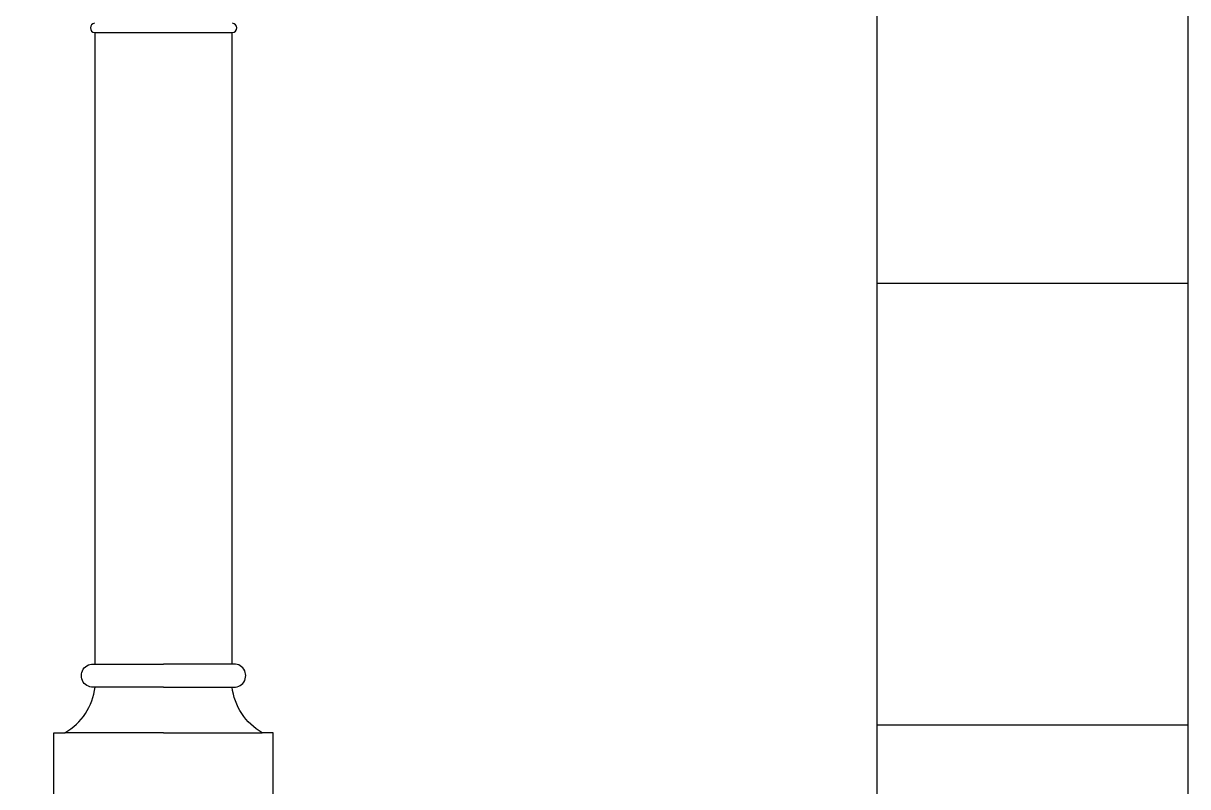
# Model space of a CAD drawing. Extents: x 15151 to 53333, y -36484 to -6005.
# Drawn here: x 33452 to 35363, y -13560 to -12307 of the extents above; entities that cross this region are included whole.
import ezdxf

# ---------------------------------------------------------------- set-up
doc = ezdxf.new("R2010")
doc.units = 0
doc.header["$MEASUREMENT"] = 0
for name, color, linetype in [('3', 3, 'CONTINUOUS'), ('4', 4, 'CONTINUOUS'), ('7', 7, 'CONTINUOUS')]:
    doc.layers.add(name, color=color, linetype=linetype)

# ---------------------------------------------------------------- blocks, each defined once
blk = doc.blocks.new('A$C18626787')
at = {"layer": '4'}
blk.add_lwpolyline([(610, 2475.9), (610, 268.9, -0.285165)], format="xyb", dxfattribs=at)
blk.add_lwpolyline([(100, 268.9), (100, 2475.9)], dxfattribs=at)
at = {"layer": '7'}
for p, q in [((100, 1750.9), (610, 1750.9)), ((100, 1025.9), (610, 1025.9))]:
    blk.add_line(p, q, dxfattribs=at)
blk = doc.blocks.new('A$C0FC37B08')
at = {"layer": '3'}
for p, q in [((222.8, 2162), (449.2, 2162)), ((223.5, 1125), (336, 1125)), ((448.5, 1125), (336, 1125)), ((336, 1087.5), (223.5, 1087.5)), ((336, 1087.5), (448.5, 1087.5)), ((336, 1012.5), (174, 1012.5)), ((336, 1012.5), (498, 1012.5))]:
    blk.add_line(p, q, dxfattribs=at)
for centre, start, end in [((223.6, 2169.6), 96.1527, 263.8473), ((448.4, 2169.6), 276.1527, 83.8473)]:
    blk.add_arc(centre, 7.64, start, end, dxfattribs=at)
at = {"layer": '4'}
for points in [[(118.5, 0), (118.5, 235.7), (126.7, 235.7), (126.7, 250.7), (135, 250.7, 0.124837), (150, 283.7, -0.309965), (150, 298.7), (156, 298.7), (156, 810), (150, 810), (150, 823.5), (145.5, 823.5), (145.5, 834.7), (150, 834.7, 0.126587), (114, 885), (105.7, 885), (105.7, 900), (156, 900), (156, 1012.5), (174, 1012.5, 0.238023), (223.5, 1087.5, -1.199011), (223.5, 1125), (223.5, 2162)], [(553.5, 0), (553.5, 235.7), (545.2, 235.7), (545.2, 250.7), (537, 250.7, -0.124837), (522, 283.7, 0.309965), (522, 298.7), (516, 298.7), (516, 810), (522, 810), (522, 823.5), (526.5, 823.5), (526.5, 834.7), (522, 834.7, -0.126587), (558, 885), (566.2, 885), (566.2, 900), (516, 900), (516, 1012.5), (498, 1012.5, -0.238023), (448.5, 1087.5, 1.199011), (448.5, 1125), (448.5, 2162)]]:
    blk.add_lwpolyline(points, format="xyb", dxfattribs=at)

msp = doc.modelspace()

# ---------------------------------------------------------------- block references
at = {"layer": '3'}
for name, p in [('A$C0FC37B08', (33345.8, -14484.3)), ('A$C18626787', (34753.2, -14484.7))]:
    msp.add_blockref(name, p, dxfattribs=at)

doc.saveas('drawing.dxf')
